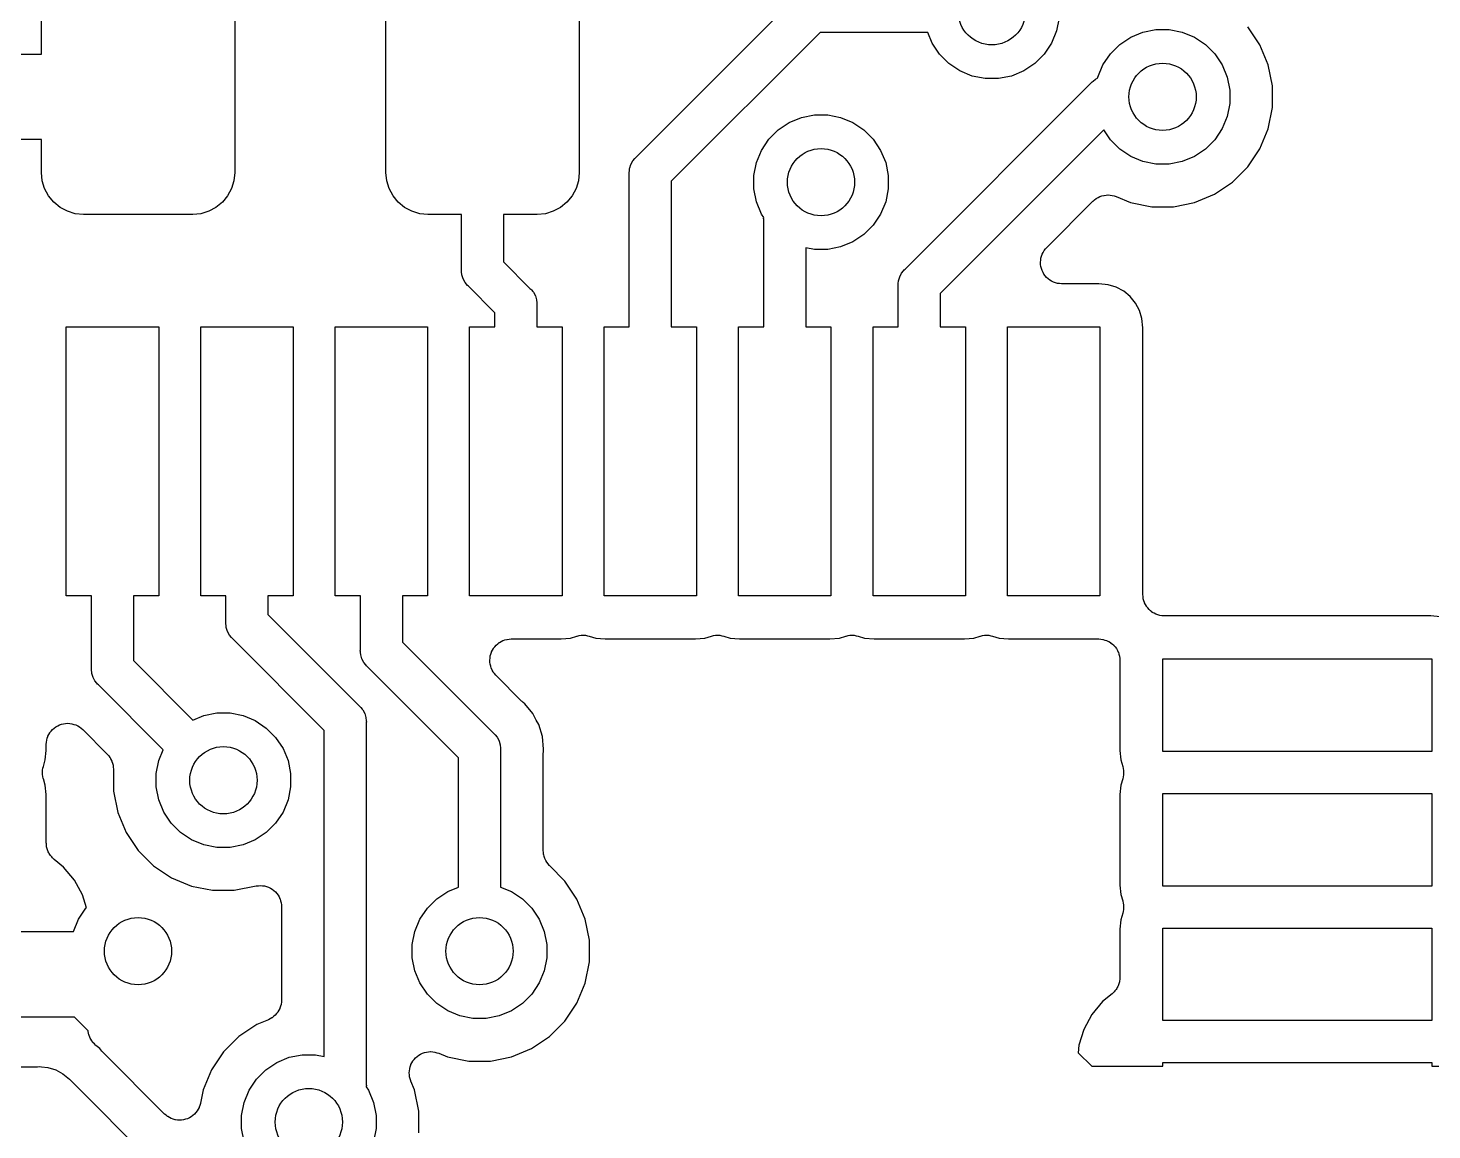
# Model space of a CAD drawing. Extents: x 5.29 to 7.07, y -4.51 to -2.72.
# Drawn here: x 5.9942 to 6.3231, y -3.3218 to -3.0639 of the extents above; entities that cross this region are included whole.
import ezdxf

# ---------------------------------------------------------------- set-up
doc = ezdxf.new("R2010")
doc.units = 0
doc.header["$MEASUREMENT"] = 0
doc.layers.add('BLACK', color=7, linetype='CONTINUOUS')

msp = doc.modelspace()

# ---------------------------------------------------------------- linework, layer by layer
at = {"layer": 'BLACK', "linetype": 'CONTINUOUS'}
for p, q in [((6.13669, -3.09411), (6.17411, -3.05669)), ((6.23575, -3.06155), (6.23514, -3.06459)), ((5.99736, -3.07), (5.99736, -3.06228)), ((6.04264, -3.06228), (6.04264, -3.09772)), ((6.07807, -3.09772), (6.07807, -3.06228)), ((6.12335, -3.06228), (6.12335, -3.09772)), ((6.17979, -3.06492), (6.14492, -3.09979)), ((6.20499, -3.06492), (6.17979, -3.06492)), ((6.20604, -3.06746), (6.20499, -3.06492)), ((6.23514, -3.06459), (6.23396, -3.06746)), ((6.25254, -3.06604), (6.25541, -3.06486)), ((6.25541, -3.06486), (6.25845, -3.06425)), ((6.25845, -3.06425), (6.26155, -3.06425)), ((6.26155, -3.06425), (6.26459, -3.06486)), ((6.26459, -3.06486), (6.26746, -3.06604)), ((6.28282, -3.0678), (6.28, -3.06359)), ((6.20777, -3.07004), (6.20604, -3.06746)), ((6.23396, -3.06746), (6.23223, -3.07004)), ((6.24777, -3.06996), (6.24996, -3.06777)), ((6.24996, -3.06777), (6.25254, -3.06604)), ((6.26746, -3.06604), (6.27004, -3.06777)), ((6.27004, -3.06777), (6.27223, -3.06996)), ((6.28476, -3.07249), (6.28282, -3.0678)), ((5.98068, -3.07), (5.99736, -3.07)), ((6.20996, -3.07223), (6.20777, -3.07004)), ((6.23223, -3.07004), (6.23004, -3.07223)), ((6.24604, -3.07254), (6.24777, -3.06996)), ((6.27223, -3.06996), (6.27396, -3.07254)), ((6.21254, -3.07396), (6.20996, -3.07223)), ((6.21541, -3.07514), (6.21254, -3.07396)), ((6.22746, -3.07396), (6.22459, -3.07514)), ((6.23004, -3.07223), (6.22746, -3.07396)), ((6.24486, -3.07541), (6.24604, -3.07254)), ((6.27396, -3.07254), (6.27514, -3.07541)), ((6.28575, -3.07746), (6.28476, -3.07249)), ((6.19968, -3.12037), (6.24336, -3.07669)), ((6.21845, -3.07575), (6.21541, -3.07514)), ((6.22155, -3.07575), (6.21845, -3.07575)), ((6.22459, -3.07514), (6.22155, -3.07575)), ((6.24336, -3.07669), (6.24351, -3.0765)), ((6.24351, -3.0765), (6.24373, -3.07632)), ((6.24373, -3.07632), (6.24426, -3.07589)), ((6.24426, -3.07589), (6.24482, -3.07559)), ((6.24482, -3.07559), (6.24486, -3.07541)), ((6.27514, -3.07541), (6.27575, -3.07845)), ((6.28575, -3.08254), (6.28575, -3.07746)), ((6.27575, -3.07845), (6.27575, -3.08155)), ((6.17541, -3.08486), (6.17845, -3.08425)), ((6.17845, -3.08425), (6.18155, -3.08425)), ((6.18155, -3.08425), (6.18459, -3.08486)), ((6.27514, -3.08459), (6.27396, -3.08746)), ((6.27575, -3.08155), (6.27514, -3.08459)), ((6.28476, -3.08751), (6.28575, -3.08254)), ((6.16777, -3.08996), (6.16996, -3.08777)), ((6.16996, -3.08777), (6.17254, -3.08604)), ((6.17254, -3.08604), (6.17541, -3.08486)), ((6.18459, -3.08486), (6.18746, -3.08604)), ((6.18746, -3.08604), (6.19004, -3.08777)), ((6.19004, -3.08777), (6.19223, -3.08996)), ((6.24623, -3.08774), (6.20791, -3.12605)), ((6.24777, -3.09004), (6.24623, -3.08774)), ((6.27396, -3.08746), (6.27223, -3.09004)), ((6.28282, -3.0922), (6.28476, -3.08751)), ((5.99736, -3.09), (5.98068, -3.09)), ((5.99736, -3.09772), (5.99736, -3.09)), ((6.16604, -3.09254), (6.16777, -3.08996)), ((6.19223, -3.08996), (6.19396, -3.09254)), ((6.24996, -3.09223), (6.24777, -3.09004)), ((6.27223, -3.09004), (6.27004, -3.09223)), ((6.13589, -3.09501), (6.13635, -3.09445)), ((6.13635, -3.09445), (6.1365, -3.09426)), ((6.13635, -3.09445), (6.13635, -3.09445)), ((6.1365, -3.09426), (6.13669, -3.09411)), ((6.16486, -3.09541), (6.16604, -3.09254)), ((6.19396, -3.09254), (6.19514, -3.09541)), ((6.25254, -3.09396), (6.24996, -3.09223)), ((6.25541, -3.09514), (6.25254, -3.09396)), ((6.26746, -3.09396), (6.26459, -3.09514)), ((6.27004, -3.09223), (6.26746, -3.09396)), ((6.28, -3.09641), (6.28282, -3.0922)), ((5.99755, -3.09964), (5.99736, -3.09772)), ((6.04264, -3.09772), (6.04245, -3.09964)), ((6.07826, -3.09964), (6.07807, -3.09772)), ((6.12335, -3.09772), (6.12316, -3.09964)), ((6.13505, -3.09776), (6.13509, -3.09735)), ((6.13508, -3.098), (6.13505, -3.09776)), ((6.13509, -3.09735), (6.13515, -3.09679)), ((6.13515, -3.09679), (6.13519, -3.09667)), ((6.13519, -3.09667), (6.13543, -3.09586)), ((6.13543, -3.09586), (6.13589, -3.09501)), ((6.16425, -3.09845), (6.16486, -3.09541)), ((6.19514, -3.09541), (6.19575, -3.09845)), ((6.25845, -3.09575), (6.25541, -3.09514)), ((6.26155, -3.09575), (6.25845, -3.09575)), ((6.26459, -3.09514), (6.26155, -3.09575)), ((6.27641, -3.1), (6.28, -3.09641)), ((5.99811, -3.10148), (5.99755, -3.09964)), ((6.04245, -3.09964), (6.04189, -3.10148)), ((6.07882, -3.10148), (6.07826, -3.09964)), ((6.12316, -3.09964), (6.1226, -3.10148)), ((6.13508, -3.13386), (6.13508, -3.098)), ((6.14492, -3.09979), (6.14492, -3.13386)), ((6.16425, -3.10155), (6.16425, -3.09845)), ((6.19575, -3.09845), (6.19575, -3.10155)), ((6.2722, -3.10282), (6.27641, -3.1)), ((5.99902, -3.10318), (5.99811, -3.10148)), ((6.00024, -3.10468), (5.99902, -3.10318)), ((6.04098, -3.10318), (6.03975, -3.10468)), ((6.04189, -3.10148), (6.04098, -3.10318)), ((6.07973, -3.10318), (6.07882, -3.10148)), ((6.08095, -3.10468), (6.07973, -3.10318)), ((6.12169, -3.10318), (6.12046, -3.10468)), ((6.1226, -3.10148), (6.12169, -3.10318)), ((6.16486, -3.10459), (6.16425, -3.10155)), ((6.19575, -3.10155), (6.19514, -3.10459)), ((6.24372, -3.1044), (6.24408, -3.1041)), ((6.24408, -3.1041), (6.24444, -3.10381)), ((6.24444, -3.10381), (6.24446, -3.1038)), ((6.24446, -3.1038), (6.24448, -3.10379)), ((6.24448, -3.10379), (6.24489, -3.10357)), ((6.24489, -3.10357), (6.2453, -3.10335)), ((6.2453, -3.10335), (6.24532, -3.10335)), ((6.24532, -3.10335), (6.24534, -3.10334)), ((6.24534, -3.10334), (6.24579, -3.10321)), ((6.24579, -3.10321), (6.24624, -3.10307)), ((6.24624, -3.10307), (6.24626, -3.10307)), ((6.24626, -3.10307), (6.24628, -3.10307)), ((6.24628, -3.10307), (6.24675, -3.10302)), ((6.24675, -3.10302), (6.24721, -3.10298)), ((6.24721, -3.10298), (6.24723, -3.10298)), ((6.24723, -3.10298), (6.24725, -3.10298)), ((6.24725, -3.10298), (6.24772, -3.10303)), ((6.24772, -3.10303), (6.24818, -3.10308)), ((6.24818, -3.10308), (6.2482, -3.10308)), ((6.2482, -3.10308), (6.24822, -3.10309)), ((6.24822, -3.10309), (6.24867, -3.10322)), ((6.24867, -3.10322), (6.24911, -3.10336)), ((6.24911, -3.10336), (6.25249, -3.10476)), ((6.26751, -3.10476), (6.2722, -3.10282)), ((6.00174, -3.1059), (6.00024, -3.10468)), ((6.00344, -3.10681), (6.00174, -3.1059)), ((6.00528, -3.10737), (6.00344, -3.10681)), ((6.0072, -3.10756), (6.00528, -3.10737)), ((6.0328, -3.10756), (6.0072, -3.10756)), ((6.03472, -3.10737), (6.0328, -3.10756)), ((6.03656, -3.10681), (6.03472, -3.10737)), ((6.03826, -3.1059), (6.03656, -3.10681)), ((6.03975, -3.10468), (6.03826, -3.1059)), ((6.08245, -3.1059), (6.08095, -3.10468)), ((6.08415, -3.10681), (6.08245, -3.1059)), ((6.08599, -3.10737), (6.08415, -3.10681)), ((6.08791, -3.10756), (6.08599, -3.10737)), ((6.09579, -3.10756), (6.08791, -3.10756)), ((6.09579, -3.12047), (6.09579, -3.10756)), ((6.1135, -3.10756), (6.10563, -3.10756)), ((6.10563, -3.10756), (6.10563, -3.11867)), ((6.11542, -3.10737), (6.1135, -3.10756)), ((6.11727, -3.10681), (6.11542, -3.10737)), ((6.11897, -3.1059), (6.11727, -3.10681)), ((6.12046, -3.10468), (6.11897, -3.1059)), ((6.16604, -3.10746), (6.16486, -3.10459)), ((6.16658, -3.10825), (6.16604, -3.10746)), ((6.19396, -3.10746), (6.19223, -3.11004)), ((6.19514, -3.10459), (6.19396, -3.10746)), ((6.23286, -3.11525), (6.24367, -3.10444)), ((6.24367, -3.10444), (6.24368, -3.10443)), ((6.24368, -3.10443), (6.24372, -3.1044)), ((6.24368, -3.10443), (6.24368, -3.10443)), ((6.24368, -3.10443), (6.24368, -3.10443)), ((6.25249, -3.10476), (6.25746, -3.10575)), ((6.25746, -3.10575), (6.26254, -3.10575)), ((6.26254, -3.10575), (6.26751, -3.10476)), ((6.16655, -3.1085), (6.16658, -3.10825)), ((6.16657, -3.10875), (6.16655, -3.1085)), ((6.16657, -3.13386), (6.16657, -3.10875)), ((6.19223, -3.11004), (6.19004, -3.11223)), ((6.18746, -3.11396), (6.18459, -3.11514)), ((6.19004, -3.11223), (6.18746, -3.11396)), ((6.17845, -3.11575), (6.17642, -3.11534)), ((6.17642, -3.11534), (6.17642, -3.13386)), ((6.18155, -3.11575), (6.17845, -3.11575)), ((6.18459, -3.11514), (6.18155, -3.11575)), ((6.2315, -3.11778), (6.23164, -3.11732)), ((6.23164, -3.11732), (6.23178, -3.11686)), ((6.23178, -3.11686), (6.23179, -3.11685)), ((6.23178, -3.11686), (6.23178, -3.11686)), ((6.23179, -3.11685), (6.23202, -3.11642)), ((6.23202, -3.11642), (6.23224, -3.116)), ((6.23224, -3.116), (6.23225, -3.116)), ((6.23225, -3.11599), (6.23256, -3.11562)), ((6.23225, -3.116), (6.23225, -3.11599)), ((6.23256, -3.11562), (6.23286, -3.11525)), ((6.09576, -3.12071), (6.09579, -3.12047)), ((6.09579, -3.12095), (6.09576, -3.12071)), ((6.10563, -3.11867), (6.11181, -3.12485)), ((6.19888, -3.12127), (6.19934, -3.12071)), ((6.19934, -3.12071), (6.1995, -3.12052)), ((6.19934, -3.12071), (6.19934, -3.12071)), ((6.1995, -3.12052), (6.19968, -3.12037)), ((6.2314, -3.11875), (6.23145, -3.11828)), ((6.2314, -3.11876), (6.2314, -3.11875)), ((6.2314, -3.11877), (6.2314, -3.11876)), ((6.23144, -3.11924), (6.2314, -3.11877)), ((6.23148, -3.11972), (6.23144, -3.11924)), ((6.23145, -3.11828), (6.23149, -3.1178)), ((6.23149, -3.11973), (6.23148, -3.11972)), ((6.23149, -3.1178), (6.2315, -3.11779)), ((6.23149, -3.11974), (6.23149, -3.11973)), ((6.23163, -3.12021), (6.23149, -3.11974)), ((6.2315, -3.11779), (6.2315, -3.11778)), ((6.23176, -3.12066), (6.23163, -3.12021)), ((6.23176, -3.12067), (6.23176, -3.12066)), ((6.23177, -3.12067), (6.23176, -3.12067)), ((6.23199, -3.1211), (6.23177, -3.12067)), ((6.09586, -3.12167), (6.09579, -3.12095)), ((6.09579, -3.12095), (6.09579, -3.12095)), ((6.09614, -3.1226), (6.09586, -3.12167)), ((6.0966, -3.12346), (6.09614, -3.1226)), ((6.09721, -3.12421), (6.0966, -3.12346)), ((6.19805, -3.12402), (6.19808, -3.12369)), ((6.19807, -3.12426), (6.19805, -3.12402)), ((6.19808, -3.12369), (6.19814, -3.12305)), ((6.19814, -3.12305), (6.1982, -3.12288)), ((6.1982, -3.12288), (6.19842, -3.12212)), ((6.19842, -3.12212), (6.19888, -3.12127)), ((6.23221, -3.12152), (6.23199, -3.1211)), ((6.23222, -3.12153), (6.23221, -3.12152)), ((6.23222, -3.12154), (6.23222, -3.12153)), ((6.23252, -3.12191), (6.23222, -3.12154)), ((6.23282, -3.12228), (6.23252, -3.12191)), ((6.23283, -3.12229), (6.23282, -3.12228)), ((6.23283, -3.1223), (6.23283, -3.12229)), ((6.2332, -3.1226), (6.23283, -3.1223)), ((6.23357, -3.12291), (6.2332, -3.1226)), ((6.23358, -3.12292), (6.23357, -3.12291)), ((6.234, -3.12315), (6.23358, -3.12292)), ((6.23358, -3.12292), (6.23358, -3.12292)), ((6.23443, -3.12338), (6.234, -3.12315)), ((6.23444, -3.12339), (6.23443, -3.12338)), ((6.23443, -3.12338), (6.23443, -3.12338)), ((6.2349, -3.12353), (6.23444, -3.12339)), ((6.23536, -3.12368), (6.2349, -3.12353)), ((6.23537, -3.12368), (6.23536, -3.12368)), ((6.23536, -3.12368), (6.23536, -3.12368)), ((6.23584, -3.12373), (6.23537, -3.12368)), ((6.23633, -3.12379), (6.23584, -3.12373)), ((6.23634, -3.12379), (6.23633, -3.12379)), ((6.2364, -3.12379), (6.23634, -3.12379)), ((6.23634, -3.12379), (6.23634, -3.12379)), ((6.23634, -3.12379), (6.23634, -3.12379)), ((6.24507, -3.12379), (6.2364, -3.12379)), ((6.24728, -3.124), (6.24507, -3.12379)), ((6.24916, -3.12457), (6.24728, -3.124)), ((6.0974, -3.12436), (6.09721, -3.12421)), ((6.10358, -3.13054), (6.0974, -3.12436)), ((6.11181, -3.12485), (6.112, -3.12501)), ((6.112, -3.12501), (6.11215, -3.12519)), ((6.11215, -3.12519), (6.11215, -3.12519)), ((6.11215, -3.12519), (6.11245, -3.12556)), ((6.11245, -3.12556), (6.11262, -3.12576)), ((6.11262, -3.12576), (6.11307, -3.12661)), ((6.11307, -3.12661), (6.11335, -3.12754)), ((6.19807, -3.13386), (6.19807, -3.12426)), ((6.20791, -3.12605), (6.20791, -3.13386)), ((6.2509, -3.1255), (6.24916, -3.12457)), ((6.25242, -3.12675), (6.2509, -3.1255)), ((6.25367, -3.12828), (6.25242, -3.12675)), ((6.10358, -3.13386), (6.10358, -3.13054)), ((6.11335, -3.12754), (6.11343, -3.12826)), ((6.11343, -3.12826), (6.11343, -3.12826)), ((6.11343, -3.12826), (6.11345, -3.1285)), ((6.11345, -3.1285), (6.11343, -3.12874)), ((6.11343, -3.12874), (6.11343, -3.13386)), ((6.2546, -3.13001), (6.25367, -3.12828)), ((6.25517, -3.1319), (6.2546, -3.13001)), ((6.00319, -3.19685), (6.00319, -3.13386)), ((6.00319, -3.13386), (6.02484, -3.13386)), ((6.02484, -3.13386), (6.02484, -3.19685)), ((6.03469, -3.19685), (6.03469, -3.13386)), ((6.03469, -3.13386), (6.05634, -3.13386)), ((6.05634, -3.13386), (6.05634, -3.19685)), ((6.06618, -3.19685), (6.06618, -3.13386)), ((6.06618, -3.13386), (6.08783, -3.13386)), ((6.08783, -3.13386), (6.08783, -3.19685)), ((6.09768, -3.19685), (6.09768, -3.13386)), ((6.09768, -3.13386), (6.10358, -3.13386)), ((6.11343, -3.13386), (6.11933, -3.13386)), ((6.11933, -3.13386), (6.11933, -3.19685)), ((6.12917, -3.19685), (6.12917, -3.13386)), ((6.12917, -3.13386), (6.13508, -3.13386)), ((6.14492, -3.13386), (6.15083, -3.13386)), ((6.15083, -3.13386), (6.15083, -3.19685)), ((6.16067, -3.19685), (6.16067, -3.13386)), ((6.16067, -3.13386), (6.16657, -3.13386)), ((6.17642, -3.13386), (6.18232, -3.13386)), ((6.18232, -3.13386), (6.18232, -3.19685)), ((6.19217, -3.19685), (6.19217, -3.13386)), ((6.19217, -3.13386), (6.19807, -3.13386)), ((6.20791, -3.13386), (6.21382, -3.13386)), ((6.21382, -3.13386), (6.21382, -3.19685)), ((6.22366, -3.19685), (6.22366, -3.13386)), ((6.22366, -3.13386), (6.24531, -3.13386)), ((6.24531, -3.13386), (6.24531, -3.19685)), ((6.25539, -3.1341), (6.25517, -3.1319)), ((6.25539, -3.19654), (6.25539, -3.1341)), ((6.00909, -3.19685), (6.00319, -3.19685)), ((6.00909, -3.21377), (6.00909, -3.19685)), ((6.02484, -3.19685), (6.01894, -3.19685)), ((6.01894, -3.19685), (6.01894, -3.21198)), ((6.04059, -3.19685), (6.03469, -3.19685)), ((6.04059, -3.20303), (6.04059, -3.19685)), ((6.05634, -3.19685), (6.05043, -3.19685)), ((6.05043, -3.19685), (6.05043, -3.20123)), ((6.07209, -3.19685), (6.06618, -3.19685)), ((6.07209, -3.20947), (6.07209, -3.19685)), ((6.08783, -3.19685), (6.08193, -3.19685)), ((6.08193, -3.19685), (6.08193, -3.20767)), ((6.11933, -3.19685), (6.09768, -3.19685)), ((6.15083, -3.19685), (6.12917, -3.19685)), ((6.18232, -3.19685), (6.16067, -3.19685)), ((6.21382, -3.19685), (6.19217, -3.19685)), ((6.24531, -3.19685), (6.22366, -3.19685)), ((6.25543, -3.19701), (6.25539, -3.19654)), ((6.25548, -3.19748), (6.25543, -3.19701)), ((6.25548, -3.1975), (6.25548, -3.19748)), ((6.25548, -3.19751), (6.25548, -3.1975)), ((6.25562, -3.19796), (6.25548, -3.19751)), ((6.25575, -3.19841), (6.25562, -3.19796)), ((6.25576, -3.19843), (6.25575, -3.19841)), ((6.25576, -3.19845), (6.25576, -3.19843)), ((6.25599, -3.19886), (6.25576, -3.19845)), ((6.2562, -3.19928), (6.25599, -3.19886)), ((6.25621, -3.19929), (6.2562, -3.19928)), ((6.25622, -3.19931), (6.25621, -3.19929)), ((6.25652, -3.19967), (6.25622, -3.19931)), ((6.25682, -3.20004), (6.25652, -3.19967)), ((6.04057, -3.20327), (6.04059, -3.20303)), ((6.05043, -3.20123), (6.07185, -3.22265)), ((6.25683, -3.20005), (6.25682, -3.20004)), ((6.25684, -3.20006), (6.25683, -3.20005)), ((6.2572, -3.20037), (6.25684, -3.20006)), ((6.25756, -3.20067), (6.2572, -3.20037)), ((6.25758, -3.20068), (6.25756, -3.20067)), ((6.25759, -3.20069), (6.25758, -3.20068)), ((6.25801, -3.20091), (6.25759, -3.20069)), ((6.25842, -3.20114), (6.25801, -3.20091)), ((6.25843, -3.20114), (6.25842, -3.20114)), ((6.25845, -3.20115), (6.25843, -3.20114)), ((6.2589, -3.20129), (6.25845, -3.20115)), ((6.25935, -3.20143), (6.2589, -3.20129)), ((6.25937, -3.20143), (6.25935, -3.20143)), ((6.25938, -3.20144), (6.25937, -3.20143)), ((6.25985, -3.20149), (6.25938, -3.20144)), ((6.26032, -3.20154), (6.25985, -3.20149)), ((6.26035, -3.20154), (6.26032, -3.20154)), ((6.26039, -3.20154), (6.26035, -3.20154)), ((6.26035, -3.20154), (6.26035, -3.20154)), ((6.26035, -3.20154), (6.26035, -3.20154)), ((6.32283, -3.20154), (6.26039, -3.20154)), ((6.32503, -3.20176), (6.32283, -3.20154)), ((6.04059, -3.20351), (6.04057, -3.20327)), ((6.04061, -3.2037), (6.04059, -3.20351)), ((6.04066, -3.20423), (6.04061, -3.2037)), ((6.04094, -3.20516), (6.04066, -3.20423)), ((6.0414, -3.20601), (6.04094, -3.20516)), ((6.04186, -3.20658), (6.0414, -3.20601)), ((6.12129, -3.20671), (6.1228, -3.20625)), ((6.1228, -3.20625), (6.12281, -3.20624)), ((6.12281, -3.20624), (6.12287, -3.20623)), ((6.12281, -3.20624), (6.12281, -3.20624)), ((6.12281, -3.20624), (6.12281, -3.20624)), ((6.12287, -3.20623), (6.12332, -3.20614)), ((6.12332, -3.20614), (6.12377, -3.20606)), ((6.12377, -3.20606), (6.1238, -3.20606)), ((6.1238, -3.20606), (6.12383, -3.20605)), ((6.12383, -3.20605), (6.12429, -3.20606)), ((6.12429, -3.20606), (6.12475, -3.20606)), ((6.12475, -3.20606), (6.12477, -3.20606)), ((6.12477, -3.20606), (6.1248, -3.20606)), ((6.1248, -3.20606), (6.12525, -3.20616)), ((6.12525, -3.20616), (6.1257, -3.20625)), ((6.1257, -3.20625), (6.12721, -3.20671)), ((6.15279, -3.20671), (6.1543, -3.20625)), ((6.1543, -3.20625), (6.15431, -3.20624)), ((6.15431, -3.20624), (6.15436, -3.20623)), ((6.15431, -3.20624), (6.15431, -3.20624)), ((6.15431, -3.20624), (6.15431, -3.20624)), ((6.15436, -3.20623), (6.15482, -3.20614)), ((6.15482, -3.20614), (6.15527, -3.20606)), ((6.15527, -3.20606), (6.15529, -3.20606)), ((6.15529, -3.20606), (6.15532, -3.20605)), ((6.15532, -3.20605), (6.15578, -3.20606)), ((6.15578, -3.20606), (6.15624, -3.20606)), ((6.15624, -3.20606), (6.15627, -3.20606)), ((6.15627, -3.20606), (6.1563, -3.20606)), ((6.1563, -3.20606), (6.15675, -3.20616)), ((6.15675, -3.20616), (6.1572, -3.20625)), ((6.1572, -3.20625), (6.15871, -3.20671)), ((6.18428, -3.20671), (6.18579, -3.20625)), ((6.18579, -3.20625), (6.1858, -3.20624)), ((6.1858, -3.20624), (6.18581, -3.20624)), ((6.18581, -3.20624), (6.18586, -3.20623)), ((6.18581, -3.20624), (6.18581, -3.20624)), ((6.18586, -3.20623), (6.18631, -3.20614)), ((6.18631, -3.20614), (6.18676, -3.20606)), ((6.18676, -3.20606), (6.18679, -3.20606)), ((6.18679, -3.20606), (6.18682, -3.20605)), ((6.18682, -3.20605), (6.18728, -3.20606)), ((6.18728, -3.20606), (6.18774, -3.20606)), ((6.18774, -3.20606), (6.18777, -3.20606)), ((6.18777, -3.20606), (6.18779, -3.20606)), ((6.18779, -3.20606), (6.18825, -3.20616)), ((6.18825, -3.20616), (6.1887, -3.20625)), ((6.1887, -3.20625), (6.19021, -3.20671)), ((6.21578, -3.20671), (6.21729, -3.20625)), ((6.21729, -3.20625), (6.2173, -3.20624)), ((6.2173, -3.20624), (6.21736, -3.20623)), ((6.2173, -3.20624), (6.2173, -3.20624)), ((6.2173, -3.20624), (6.2173, -3.20624)), ((6.21736, -3.20623), (6.21781, -3.20614)), ((6.21781, -3.20614), (6.21826, -3.20606)), ((6.21826, -3.20606), (6.21829, -3.20606)), ((6.21829, -3.20606), (6.21832, -3.20605)), ((6.21832, -3.20605), (6.21878, -3.20606)), ((6.21878, -3.20606), (6.21923, -3.20606)), ((6.21923, -3.20606), (6.21926, -3.20606)), ((6.21926, -3.20606), (6.21929, -3.20606)), ((6.21929, -3.20606), (6.21974, -3.20616)), ((6.21974, -3.20616), (6.22019, -3.20625)), ((6.22019, -3.20625), (6.2217, -3.20671)), ((6.04202, -3.20676), (6.04186, -3.20658)), ((6.0422, -3.20692), (6.04202, -3.20676)), ((6.06362, -3.22834), (6.0422, -3.20692)), ((6.07206, -3.20971), (6.07209, -3.20947)), ((6.08193, -3.20767), (6.10331, -3.22905)), ((6.10279, -3.20997), (6.10302, -3.20955)), ((6.10302, -3.20955), (6.10325, -3.20913)), ((6.10325, -3.20913), (6.10326, -3.20912)), ((6.10326, -3.20911), (6.10357, -3.20874)), ((6.10326, -3.20912), (6.10326, -3.20911)), ((6.10357, -3.20874), (6.10387, -3.20838)), ((6.10387, -3.20838), (6.10388, -3.20837)), ((6.10388, -3.20836), (6.10426, -3.20806)), ((6.10388, -3.20837), (6.10388, -3.20836)), ((6.10426, -3.20806), (6.10463, -3.20776)), ((6.10463, -3.20776), (6.10464, -3.20775)), ((6.10464, -3.20775), (6.10507, -3.20753)), ((6.10464, -3.20775), (6.10464, -3.20775)), ((6.10507, -3.20753), (6.10549, -3.2073)), ((6.10549, -3.2073), (6.1055, -3.2073)), ((6.1055, -3.2073), (6.10551, -3.20729)), ((6.10551, -3.20729), (6.10596, -3.20716)), ((6.10596, -3.20716), (6.10642, -3.20702)), ((6.10642, -3.20702), (6.10643, -3.20702)), ((6.10643, -3.20702), (6.10644, -3.20701)), ((6.10644, -3.20701), (6.10692, -3.20697)), ((6.10692, -3.20697), (6.1074, -3.20692)), ((6.1074, -3.20692), (6.11909, -3.20692)), ((6.11909, -3.20692), (6.12129, -3.20671)), ((6.12721, -3.20671), (6.12942, -3.20692)), ((6.12942, -3.20692), (6.15058, -3.20692)), ((6.15058, -3.20692), (6.15279, -3.20671)), ((6.15871, -3.20671), (6.16092, -3.20692)), ((6.16092, -3.20692), (6.18208, -3.20692)), ((6.18208, -3.20692), (6.18428, -3.20671)), ((6.19021, -3.20671), (6.19241, -3.20692)), ((6.19241, -3.20692), (6.21357, -3.20692)), ((6.21357, -3.20692), (6.21578, -3.20671)), ((6.2217, -3.20671), (6.22391, -3.20692)), ((6.22391, -3.20692), (6.24501, -3.20692)), ((6.24501, -3.20692), (6.24504, -3.20692)), ((6.24504, -3.20692), (6.24504, -3.20692)), ((6.24504, -3.20692), (6.24504, -3.20692)), ((6.24504, -3.20692), (6.24508, -3.20692)), ((6.24508, -3.20692), (6.24555, -3.20698)), ((6.24555, -3.20698), (6.24601, -3.20703)), ((6.24601, -3.20703), (6.24603, -3.20703)), ((6.24603, -3.20703), (6.24605, -3.20703)), ((6.24605, -3.20703), (6.24649, -3.20717)), ((6.24649, -3.20717), (6.24694, -3.20731)), ((6.24694, -3.20731), (6.24696, -3.20732)), ((6.24696, -3.20732), (6.24698, -3.20733)), ((6.24698, -3.20733), (6.24739, -3.20755)), ((6.24739, -3.20755), (6.2478, -3.20778)), ((6.2478, -3.20778), (6.24782, -3.20779)), ((6.24782, -3.20779), (6.24783, -3.2078)), ((6.24783, -3.2078), (6.24819, -3.2081)), ((6.24819, -3.2081), (6.24855, -3.2084)), ((6.24855, -3.2084), (6.24857, -3.20841)), ((6.24857, -3.20841), (6.24858, -3.20842)), ((6.24858, -3.20842), (6.24887, -3.20879)), ((6.24887, -3.20879), (6.24917, -3.20916)), ((6.24917, -3.20916), (6.24918, -3.20917)), ((6.24918, -3.20917), (6.24919, -3.20919)), ((6.24919, -3.20919), (6.24941, -3.2096)), ((6.24941, -3.2096), (6.24963, -3.21002)), ((6.01894, -3.21198), (6.03287, -3.22591)), ((6.07209, -3.20995), (6.07206, -3.20971)), ((6.0721, -3.21011), (6.07209, -3.20995)), ((6.07216, -3.21067), (6.0721, -3.21011)), ((6.07244, -3.2116), (6.07216, -3.21067)), ((6.0729, -3.21246), (6.07244, -3.2116)), ((6.07335, -3.21301), (6.0729, -3.21246)), ((6.1024, -3.21187), (6.10245, -3.2114)), ((6.1024, -3.21188), (6.1024, -3.21187)), ((6.1024, -3.21189), (6.1024, -3.21188)), ((6.10244, -3.21236), (6.1024, -3.21189)), ((6.10248, -3.21284), (6.10244, -3.21236)), ((6.10245, -3.2114), (6.1025, -3.21092)), ((6.10248, -3.21285), (6.10248, -3.21284)), ((6.10248, -3.21286), (6.10248, -3.21285)), ((6.10262, -3.21331), (6.10248, -3.21286)), ((6.1025, -3.2109), (6.10264, -3.21045)), ((6.1025, -3.21091), (6.1025, -3.2109)), ((6.1025, -3.21092), (6.1025, -3.21091)), ((6.10264, -3.21045), (6.10279, -3.20999)), ((6.10279, -3.20998), (6.10279, -3.20997)), ((6.10279, -3.20999), (6.10279, -3.20998)), ((6.24963, -3.21002), (6.24963, -3.21003)), ((6.24963, -3.21003), (6.24964, -3.21005)), ((6.24964, -3.21005), (6.24977, -3.2105)), ((6.24977, -3.2105), (6.24991, -3.21095)), ((6.24991, -3.21095), (6.24991, -3.21097)), ((6.24991, -3.21097), (6.24992, -3.21099)), ((6.24992, -3.21099), (6.24996, -3.21145)), ((6.24996, -3.21145), (6.25001, -3.21192)), ((6.25001, -3.21192), (6.25001, -3.23302)), ((6.26008, -3.23327), (6.26008, -3.21161)), ((6.26008, -3.21161), (6.32307, -3.21161)), ((6.32307, -3.21161), (6.32307, -3.23327)), ((6.00907, -3.21402), (6.00909, -3.21377)), ((6.00917, -3.21498), (6.00907, -3.21402)), ((6.00945, -3.21591), (6.00917, -3.21498)), ((6.0099, -3.21676), (6.00945, -3.21591)), ((6.07351, -3.2132), (6.07335, -3.21301)), ((6.0737, -3.21336), (6.07351, -3.2132)), ((6.09508, -3.23474), (6.0737, -3.21336)), ((6.10275, -3.21378), (6.10262, -3.21331)), ((6.10276, -3.21379), (6.10275, -3.21378)), ((6.10276, -3.2138), (6.10276, -3.21379)), ((6.10298, -3.21422), (6.10276, -3.2138)), ((6.1032, -3.21465), (6.10298, -3.21422)), ((6.10321, -3.21465), (6.1032, -3.21465)), ((6.10321, -3.21466), (6.10321, -3.21465)), ((6.10351, -3.21503), (6.10321, -3.21466)), ((6.10381, -3.21541), (6.10351, -3.21503)), ((6.10382, -3.21542), (6.10381, -3.21541)), ((6.10386, -3.21546), (6.10382, -3.21542)), ((6.10382, -3.21542), (6.10382, -3.21542)), ((6.10382, -3.21542), (6.10382, -3.21542)), ((6.10986, -3.22146), (6.10386, -3.21546)), ((6.01031, -3.21726), (6.0099, -3.21676)), ((6.01052, -3.21751), (6.01031, -3.21726)), ((6.01071, -3.21767), (6.01052, -3.21751)), ((6.02591, -3.23287), (6.01071, -3.21767)), ((6.07185, -3.22265), (6.07204, -3.2228)), ((6.11002, -3.22159), (6.10986, -3.22146)), ((6.11017, -3.22174), (6.11002, -3.22159)), ((6.11022, -3.22179), (6.11017, -3.22174)), ((6.1106, -3.2221), (6.11022, -3.22179)), ((6.11247, -3.22437), (6.1106, -3.2221)), ((6.03287, -3.22591), (6.03541, -3.22486)), ((6.03541, -3.22486), (6.03845, -3.22425)), ((6.03845, -3.22425), (6.04155, -3.22425)), ((6.04155, -3.22425), (6.04459, -3.22486)), ((6.04459, -3.22486), (6.04746, -3.22604)), ((6.04746, -3.22604), (6.05004, -3.22777)), ((6.07204, -3.2228), (6.07219, -3.22299)), ((6.07219, -3.22299), (6.07219, -3.22299)), ((6.07219, -3.22299), (6.07252, -3.22338)), ((6.07252, -3.22338), (6.07266, -3.22355)), ((6.07266, -3.22355), (6.07311, -3.22441)), ((6.07311, -3.22441), (6.07339, -3.22533)), ((6.07339, -3.22533), (6.07346, -3.22606)), ((6.07346, -3.22606), (6.07346, -3.22606)), ((6.07346, -3.22606), (6.07349, -3.2263)), ((6.11329, -3.22591), (6.11247, -3.22437)), ((6.11385, -3.22696), (6.11329, -3.22591)), ((5.9989, -3.2297), (5.99913, -3.22928)), ((5.99913, -3.22928), (5.99936, -3.22886)), ((5.99936, -3.22886), (5.99937, -3.22885)), ((5.99937, -3.22885), (5.99968, -3.22848)), ((5.99937, -3.22885), (5.99937, -3.22885)), ((5.99968, -3.22848), (5.99999, -3.22811)), ((5.99999, -3.22811), (5.99999, -3.2281)), ((5.99999, -3.2281), (6, -3.2281)), ((6, -3.2281), (6.00037, -3.2278)), ((6.00037, -3.2278), (6.00075, -3.2275)), ((6.00075, -3.2275), (6.00075, -3.22749)), ((6.00075, -3.22749), (6.00076, -3.22749)), ((6.00076, -3.22749), (6.00118, -3.22726)), ((6.00118, -3.22726), (6.00161, -3.22704)), ((6.00161, -3.22704), (6.00162, -3.22704)), ((6.00162, -3.22703), (6.00209, -3.2269)), ((6.00162, -3.22704), (6.00162, -3.22703)), ((6.00209, -3.2269), (6.00254, -3.22676)), ((6.00254, -3.22676), (6.00255, -3.22676)), ((6.00255, -3.22676), (6.00256, -3.22676)), ((6.00256, -3.22676), (6.00304, -3.22672)), ((6.00304, -3.22672), (6.00352, -3.22667)), ((6.00352, -3.22667), (6.00353, -3.22667)), ((6.00352, -3.22667), (6.00352, -3.22667)), ((6.00353, -3.22667), (6.00401, -3.22672)), ((6.00401, -3.22672), (6.00449, -3.22677)), ((6.00449, -3.22677), (6.00449, -3.22677)), ((6.00449, -3.22677), (6.0045, -3.22677)), ((6.0045, -3.22677), (6.00496, -3.22692)), ((6.00496, -3.22692), (6.00542, -3.22705)), ((6.00542, -3.22705), (6.00543, -3.22706)), ((6.00543, -3.22706), (6.00544, -3.22706)), ((6.00544, -3.22706), (6.00586, -3.22729)), ((6.00586, -3.22729), (6.00628, -3.22752)), ((6.00628, -3.22752), (6.00629, -3.22752)), ((6.00629, -3.22752), (6.00629, -3.22753)), ((6.00629, -3.22753), (6.00666, -3.22783)), ((6.00666, -3.22783), (6.00703, -3.22814)), ((6.00703, -3.22814), (6.01279, -3.23389)), ((6.05004, -3.22777), (6.05223, -3.22996)), ((6.06362, -3.30466), (6.06362, -3.22834)), ((6.07349, -3.2263), (6.07346, -3.22654)), ((6.07346, -3.22654), (6.07346, -3.31122)), ((6.10331, -3.22905), (6.1035, -3.2292)), ((6.1035, -3.2292), (6.10365, -3.22939)), ((6.11471, -3.22978), (6.11385, -3.22696)), ((5.9985, -3.2316), (5.99855, -3.23112)), ((5.9985, -3.23162), (5.9985, -3.2316)), ((5.9985, -3.23167), (5.9985, -3.23162)), ((5.9985, -3.23162), (5.9985, -3.23162)), ((5.9985, -3.23162), (5.9985, -3.23162)), ((5.9985, -3.23302), (5.9985, -3.23167)), ((5.99855, -3.23112), (5.9986, -3.23065)), ((5.9986, -3.23065), (5.99861, -3.23064)), ((5.99861, -3.23063), (5.99875, -3.23017)), ((5.99861, -3.23064), (5.99861, -3.23063)), ((5.99875, -3.23017), (5.9989, -3.22972)), ((5.9989, -3.22971), (5.9989, -3.2297)), ((5.9989, -3.22972), (5.9989, -3.22971)), ((6.05223, -3.22996), (6.05396, -3.23254)), ((6.05396, -3.23254), (6.05514, -3.23541)), ((6.10365, -3.22939), (6.10411, -3.22995)), ((6.10411, -3.22995), (6.1044, -3.23049)), ((6.1044, -3.23049), (6.10457, -3.23081)), ((6.10457, -3.23081), (6.10485, -3.23174)), ((6.10485, -3.23174), (6.10492, -3.23246)), ((6.10492, -3.23246), (6.10492, -3.23246)), ((6.10492, -3.23246), (6.10494, -3.2327)), ((6.11499, -3.2327), (6.11471, -3.22978)), ((5.99782, -3.23674), (5.99828, -3.23523)), ((5.99828, -3.23523), (5.9985, -3.23302)), ((6.01279, -3.23389), (6.0128, -3.2339)), ((6.0128, -3.2339), (6.0128, -3.2339)), ((6.0128, -3.2339), (6.0128, -3.2339)), ((6.0128, -3.2339), (6.01284, -3.23394)), ((6.01284, -3.23394), (6.01313, -3.2343)), ((6.01313, -3.2343), (6.01342, -3.23466)), ((6.01342, -3.23466), (6.01343, -3.23468)), ((6.01343, -3.23468), (6.01345, -3.2347)), ((6.01345, -3.2347), (6.01366, -3.23511)), ((6.01366, -3.23511), (6.01387, -3.23552)), ((6.01387, -3.23552), (6.01388, -3.23554)), ((6.01388, -3.23554), (6.01389, -3.23557)), ((6.01389, -3.23557), (6.01402, -3.23601)), ((6.02425, -3.23845), (6.02486, -3.23541)), ((6.02486, -3.23541), (6.02591, -3.23287)), ((6.05514, -3.23541), (6.05575, -3.23845)), ((6.09508, -3.26499), (6.09508, -3.23474)), ((6.10494, -3.2327), (6.10492, -3.23294)), ((6.10492, -3.23294), (6.10492, -3.26499)), ((6.11492, -3.23361), (6.11495, -3.2334)), ((6.11492, -3.23368), (6.11492, -3.23361)), ((6.11492, -3.25644), (6.11492, -3.23368)), ((6.11495, -3.23319), (6.11499, -3.2327)), ((6.11495, -3.2334), (6.11495, -3.23319)), ((6.25001, -3.23302), (6.25022, -3.23523)), ((6.25022, -3.23523), (6.25068, -3.23674)), ((6.32307, -3.23327), (6.26008, -3.23327)), ((5.99763, -3.23769), (5.99764, -3.23767)), ((5.99763, -3.23815), (5.99763, -3.23769)), ((5.99763, -3.23861), (5.99763, -3.23815)), ((5.99763, -3.23864), (5.99763, -3.23861)), ((5.99763, -3.23867), (5.99763, -3.23864)), ((5.99772, -3.23912), (5.99763, -3.23867)), ((5.99764, -3.23764), (5.99773, -3.23719)), ((5.99764, -3.23767), (5.99764, -3.23764)), ((5.9978, -3.23957), (5.99772, -3.23912)), ((5.99773, -3.23719), (5.99782, -3.23674)), ((6.01402, -3.23601), (6.01416, -3.23645)), ((6.01416, -3.23645), (6.01416, -3.23648)), ((6.01416, -3.23648), (6.01417, -3.23651)), ((6.01417, -3.23651), (6.01421, -3.23696)), ((6.01421, -3.23696), (6.01425, -3.23742)), ((6.01425, -3.23742), (6.01425, -3.24254)), ((6.02425, -3.24155), (6.02425, -3.23845)), ((6.05575, -3.23845), (6.05575, -3.24155)), ((6.25068, -3.23674), (6.25068, -3.23675)), ((6.25068, -3.23675), (6.25069, -3.23675)), ((6.25077, -3.23919), (6.25068, -3.23964)), ((6.25069, -3.23675), (6.25069, -3.23675)), ((6.25069, -3.23675), (6.2507, -3.2368)), ((6.2507, -3.2368), (6.25078, -3.23726)), ((6.25087, -3.23874), (6.25077, -3.23919)), ((6.25078, -3.23726), (6.25087, -3.23771)), ((6.25087, -3.23771), (6.25087, -3.23774)), ((6.25087, -3.23774), (6.25088, -3.23776)), ((6.25088, -3.23776), (6.25087, -3.23823)), ((6.25087, -3.23823), (6.25087, -3.23868)), ((6.25087, -3.23868), (6.25087, -3.23871)), ((6.25087, -3.23871), (6.25087, -3.23874)), ((5.99782, -3.23963), (5.9978, -3.23957)), ((5.99782, -3.23964), (5.99782, -3.23963)), ((5.99782, -3.23963), (5.99782, -3.23963)), ((5.99782, -3.23963), (5.99782, -3.23963)), ((5.99828, -3.24115), (5.99782, -3.23964)), ((5.9985, -3.24336), (5.99828, -3.24115)), ((6.02486, -3.24459), (6.02425, -3.24155)), ((6.05575, -3.24155), (6.05514, -3.24459)), ((6.25022, -3.24115), (6.25001, -3.24336)), ((6.25068, -3.23964), (6.25022, -3.24115)), ((5.9985, -3.25464), (5.9985, -3.24336)), ((6.01425, -3.24254), (6.01524, -3.24751)), ((6.02604, -3.24746), (6.02486, -3.24459)), ((6.05514, -3.24459), (6.05396, -3.24746)), ((6.25001, -3.24336), (6.25001, -3.26452)), ((6.26008, -3.26476), (6.26008, -3.24311)), ((6.26008, -3.24311), (6.32307, -3.24311)), ((6.32307, -3.24311), (6.32307, -3.26476)), ((6.01524, -3.24751), (6.01718, -3.2522)), ((6.02777, -3.25004), (6.02604, -3.24746)), ((6.05396, -3.24746), (6.05223, -3.25004)), ((6.01718, -3.2522), (6.02, -3.25641)), ((6.02996, -3.25223), (6.02777, -3.25004)), ((6.03254, -3.25396), (6.02996, -3.25223)), ((6.05004, -3.25223), (6.04746, -3.25396)), ((6.05223, -3.25004), (6.05004, -3.25223)), ((5.99852, -3.25487), (5.9985, -3.25464)), ((5.99852, -3.2551), (5.99852, -3.25487)), ((5.99857, -3.25536), (5.99852, -3.2551)), ((5.99859, -3.25561), (5.99857, -3.25536)), ((5.99866, -3.25583), (5.99859, -3.25561)), ((6.03541, -3.25514), (6.03254, -3.25396)), ((6.03845, -3.25575), (6.03541, -3.25514)), ((6.04459, -3.25514), (6.04155, -3.25575)), ((6.04746, -3.25396), (6.04459, -3.25514)), ((5.9987, -3.25606), (5.99866, -3.25583)), ((5.9988, -3.2563), (5.9987, -3.25606)), ((5.99888, -3.25655), (5.9988, -3.2563)), ((5.99898, -3.25675), (5.99888, -3.25655)), ((5.99907, -3.25697), (5.99898, -3.25675)), ((5.99921, -3.25718), (5.99907, -3.25697)), ((5.99933, -3.25741), (5.99921, -3.25718)), ((5.99948, -3.25759), (5.99933, -3.25741)), ((5.99961, -3.25778), (5.99948, -3.25759)), ((5.99979, -3.25796), (5.99961, -3.25778)), ((5.99995, -3.25816), (5.99979, -3.25796)), ((6.00013, -3.25831), (5.99995, -3.25816)), ((6.00029, -3.25848), (6.00013, -3.25831)), ((6.00034, -3.25852), (6.00029, -3.25848)), ((6.00257, -3.26033), (6.00034, -3.25852)), ((6.02, -3.25641), (6.02359, -3.26)), ((6.04155, -3.25575), (6.03845, -3.25575)), ((6.11497, -3.2569), (6.11492, -3.25644)), ((6.11501, -3.25736), (6.11497, -3.2569)), ((6.11501, -3.25738), (6.11501, -3.25736)), ((6.11502, -3.25741), (6.11501, -3.25738)), ((6.11515, -3.25785), (6.11502, -3.25741)), ((6.11528, -3.25829), (6.11515, -3.25785)), ((6.11529, -3.25832), (6.11528, -3.25829)), ((6.1153, -3.25834), (6.11529, -3.25832)), ((6.11552, -3.25875), (6.1153, -3.25834)), ((6.11573, -3.25916), (6.11552, -3.25875)), ((6.00508, -3.26336), (6.00257, -3.26033)), ((6.02359, -3.26), (6.0278, -3.26282)), ((6.11574, -3.25918), (6.11573, -3.25916)), ((6.11576, -3.2592), (6.11574, -3.25918)), ((6.11605, -3.25956), (6.11576, -3.2592)), ((6.11634, -3.25992), (6.11605, -3.25956)), ((6.11637, -3.25996), (6.11634, -3.25992)), ((6.11639, -3.25997), (6.11637, -3.25996)), ((6.11637, -3.25996), (6.11637, -3.25996)), ((6.11637, -3.25996), (6.11637, -3.25996)), ((6.12, -3.26359), (6.11639, -3.25997)), ((6.00696, -3.26683), (6.00508, -3.26336)), ((6.0278, -3.26282), (6.03249, -3.26476)), ((6.03249, -3.26476), (6.03746, -3.26575)), ((6.04254, -3.26575), (6.04765, -3.26473)), ((6.04765, -3.26473), (6.04768, -3.26472)), ((6.04768, -3.26472), (6.04769, -3.26472)), ((6.04769, -3.26472), (6.04769, -3.26472)), ((6.04769, -3.26472), (6.04772, -3.26472)), ((6.04772, -3.26472), (6.04819, -3.26468)), ((6.04819, -3.26468), (6.04866, -3.26464)), ((6.04866, -3.26464), (6.04867, -3.26464)), ((6.04867, -3.26464), (6.04869, -3.26464)), ((6.04869, -3.26464), (6.04915, -3.26469)), ((6.04915, -3.26469), (6.04963, -3.26474)), ((6.04963, -3.26474), (6.04964, -3.26474)), ((6.04964, -3.26474), (6.04966, -3.26474)), ((6.04966, -3.26474), (6.0501, -3.26488)), ((6.0501, -3.26488), (6.05056, -3.26503)), ((6.05056, -3.26503), (6.05057, -3.26503)), ((6.05057, -3.26503), (6.05059, -3.26504)), ((6.05059, -3.26504), (6.051, -3.26526)), ((6.051, -3.26526), (6.05142, -3.26549)), ((6.05142, -3.26549), (6.05143, -3.2655)), ((6.05143, -3.2655), (6.05144, -3.26551)), ((6.05144, -3.26551), (6.0518, -3.26581)), ((6.09254, -3.26604), (6.09508, -3.26499)), ((6.10492, -3.26499), (6.10746, -3.26604)), ((6.12282, -3.2678), (6.12, -3.26359)), ((6.25001, -3.26452), (6.25022, -3.26672)), ((6.32307, -3.26476), (6.26008, -3.26476)), ((6.00789, -3.26984), (6.00696, -3.26683)), ((6.03746, -3.26575), (6.04254, -3.26575)), ((6.0518, -3.26581), (6.05217, -3.26611)), ((6.05217, -3.26611), (6.05218, -3.26612)), ((6.05218, -3.26612), (6.05219, -3.26613)), ((6.05219, -3.26613), (6.05249, -3.2665)), ((6.05249, -3.2665), (6.05279, -3.26687)), ((6.05279, -3.26687), (6.05279, -3.26688)), ((6.05279, -3.26688), (6.0528, -3.26689)), ((6.0528, -3.26689), (6.05302, -3.26731)), ((6.05302, -3.26731), (6.05324, -3.26773)), ((6.05324, -3.26773), (6.05325, -3.26774)), ((6.05325, -3.26774), (6.05326, -3.26776)), ((6.05326, -3.26776), (6.05339, -3.26821)), ((6.05339, -3.26821), (6.05353, -3.26866)), ((6.05353, -3.26866), (6.05353, -3.26868)), ((6.05353, -3.26868), (6.05353, -3.26869)), ((6.05353, -3.26869), (6.05358, -3.26916)), ((6.08777, -3.26996), (6.08996, -3.26777)), ((6.08996, -3.26777), (6.09254, -3.26604)), ((6.10746, -3.26604), (6.11004, -3.26777)), ((6.11004, -3.26777), (6.11223, -3.26996)), ((6.12476, -3.27249), (6.12282, -3.2678)), ((6.25022, -3.26672), (6.25068, -3.26823)), ((6.25068, -3.26823), (6.25068, -3.26825)), ((6.25068, -3.26825), (6.25069, -3.26825)), ((6.25069, -3.26825), (6.25069, -3.26825)), ((6.25069, -3.26825), (6.2507, -3.2683)), ((6.2507, -3.2683), (6.25078, -3.26875)), ((6.25078, -3.26875), (6.25087, -3.2692)), ((6.00604, -3.27254), (6.00777, -3.26996)), ((6.00777, -3.26996), (6.00789, -3.26984)), ((6.05358, -3.26916), (6.05362, -3.26964)), ((6.05362, -3.26964), (6.05362, -3.29143)), ((6.08604, -3.27254), (6.08777, -3.26996)), ((6.11223, -3.26996), (6.11396, -3.27254)), ((6.25068, -3.27114), (6.25022, -3.27265)), ((6.25077, -3.27069), (6.25068, -3.27114)), ((6.25087, -3.27024), (6.25077, -3.27069)), ((6.25087, -3.2692), (6.25087, -3.26923)), ((6.25087, -3.26923), (6.25088, -3.26926)), ((6.25088, -3.26926), (6.25087, -3.26972)), ((6.25087, -3.26972), (6.25087, -3.27018)), ((6.25087, -3.27018), (6.25087, -3.27021)), ((6.25087, -3.27021), (6.25087, -3.27024)), ((6.00486, -3.27541), (6.00604, -3.27254)), ((6.08486, -3.27541), (6.08604, -3.27254)), ((6.11396, -3.27254), (6.11514, -3.27541)), ((6.12575, -3.27746), (6.12476, -3.27249)), ((6.25022, -3.27265), (6.25001, -3.27485)), ((6.25001, -3.27485), (6.25001, -3.28614)), ((6.26008, -3.29626), (6.26008, -3.27461)), ((6.26008, -3.27461), (6.32307, -3.27461)), ((6.32307, -3.27461), (6.32307, -3.29626)), ((5.98843, -3.27543), (6.00485, -3.27543)), ((6.00485, -3.27543), (6.00486, -3.27541)), ((6.08425, -3.27845), (6.08486, -3.27541)), ((6.08425, -3.28155), (6.08425, -3.27845)), ((6.11514, -3.27541), (6.11575, -3.27845)), ((6.11575, -3.27845), (6.11575, -3.28155)), ((6.12575, -3.28254), (6.12575, -3.27746)), ((6.08486, -3.28459), (6.08425, -3.28155)), ((6.11575, -3.28155), (6.11514, -3.28459)), ((6.08604, -3.28746), (6.08486, -3.28459)), ((6.11514, -3.28459), (6.11396, -3.28746)), ((6.12476, -3.28751), (6.12575, -3.28254)), ((6.08777, -3.29004), (6.08604, -3.28746)), ((6.11396, -3.28746), (6.11223, -3.29004)), ((6.12282, -3.2922), (6.12476, -3.28751)), ((6.2494, -3.28852), (6.24926, -3.28874)), ((6.24949, -3.28831), (6.2494, -3.28852)), ((6.2496, -3.28811), (6.24949, -3.28831)), ((6.24968, -3.28786), (6.2496, -3.28811)), ((6.24978, -3.28762), (6.24968, -3.28786)), ((6.24983, -3.2874), (6.24978, -3.28762)), ((6.2499, -3.28718), (6.24983, -3.2874)), ((6.24993, -3.28692), (6.2499, -3.28718)), ((6.24998, -3.28667), (6.24993, -3.28692)), ((6.25001, -3.28621), (6.24998, -3.28644)), ((6.24998, -3.28644), (6.24998, -3.28667)), ((6.25001, -3.28614), (6.25001, -3.28621)), ((6.05362, -3.2915), (6.05357, -3.29196)), ((6.05362, -3.29143), (6.05362, -3.29146)), ((6.05362, -3.29146), (6.05362, -3.29146)), ((6.05362, -3.29146), (6.05362, -3.29146)), ((6.05362, -3.29146), (6.05362, -3.2915)), ((6.08996, -3.29223), (6.08777, -3.29004)), ((6.11223, -3.29004), (6.11004, -3.29223)), ((6.24594, -3.29182), (6.24342, -3.29486)), ((6.24816, -3.29002), (6.24594, -3.29182)), ((6.24832, -3.28985), (6.24816, -3.29002)), ((6.2485, -3.28971), (6.24832, -3.28985)), ((6.24867, -3.28951), (6.2485, -3.28971)), ((6.24885, -3.28933), (6.24867, -3.28951)), ((6.24898, -3.28914), (6.24885, -3.28933)), ((6.24913, -3.28896), (6.24898, -3.28914)), ((6.24926, -3.28874), (6.24913, -3.28896)), ((6.05212, -3.295), (6.05176, -3.2953)), ((6.05213, -3.29499), (6.05212, -3.295)), ((6.05215, -3.29497), (6.05213, -3.29499)), ((6.05245, -3.29461), (6.05215, -3.29497)), ((6.05275, -3.29426), (6.05245, -3.29461)), ((6.05276, -3.29424), (6.05275, -3.29426)), ((6.05277, -3.29422), (6.05276, -3.29424)), ((6.05299, -3.29381), (6.05277, -3.29422)), ((6.05322, -3.2934), (6.05299, -3.29381)), ((6.05323, -3.29336), (6.05322, -3.29338)), ((6.05322, -3.29338), (6.05322, -3.2934)), ((6.05337, -3.29292), (6.05323, -3.29336)), ((6.05351, -3.29247), (6.05337, -3.29292)), ((6.05352, -3.29245), (6.05351, -3.29247)), ((6.05357, -3.29196), (6.05352, -3.29243)), ((6.05352, -3.29243), (6.05352, -3.29245)), ((6.09254, -3.29396), (6.08996, -3.29223)), ((6.09541, -3.29514), (6.09254, -3.29396)), ((6.10746, -3.29396), (6.10459, -3.29514)), ((6.11004, -3.29223), (6.10746, -3.29396)), ((6.12, -3.29641), (6.12282, -3.2922)), ((6.24342, -3.29486), (6.24155, -3.29832)), ((6.0051, -3.29543), (5.98843, -3.29543)), ((6.00832, -3.29864), (6.0051, -3.29543)), ((6.0478, -3.29718), (6.04359, -3.3)), ((6.05054, -3.29605), (6.0478, -3.29718)), ((6.05095, -3.29583), (6.05054, -3.29605)), ((6.05136, -3.29562), (6.05095, -3.29583)), ((6.05138, -3.2956), (6.05136, -3.29562)), ((6.0514, -3.29559), (6.05138, -3.2956)), ((6.05176, -3.2953), (6.0514, -3.29559)), ((6.09845, -3.29575), (6.09541, -3.29514)), ((6.10155, -3.29575), (6.09845, -3.29575)), ((6.10459, -3.29514), (6.10155, -3.29575)), ((6.11641, -3.3), (6.12, -3.29641)), ((6.24155, -3.29832), (6.2404, -3.30204)), ((6.32307, -3.29626), (6.26008, -3.29626)), ((6.00832, -3.29866), (6.00832, -3.29864)), ((6.00833, -3.29872), (6.00832, -3.29866)), ((6.00833, -3.29878), (6.00833, -3.29872)), ((6.00842, -3.2992), (6.00833, -3.29878)), ((6.0085, -3.29962), (6.00842, -3.2992)), ((6.00852, -3.29968), (6.0085, -3.29962)), ((6.00853, -3.29974), (6.00852, -3.29968)), ((6.0087, -3.30013), (6.00853, -3.29974)), ((6.00886, -3.30053), (6.0087, -3.30013)), ((6.00889, -3.30058), (6.00886, -3.30053)), ((6.00891, -3.30063), (6.00889, -3.30058)), ((6.00916, -3.30099), (6.00891, -3.30063)), ((6.00939, -3.30134), (6.00916, -3.30099)), ((6.00943, -3.30139), (6.00939, -3.30134)), ((6.00947, -3.30144), (6.00943, -3.30139)), ((6.00977, -3.30174), (6.00947, -3.30144)), ((6.04359, -3.3), (6.04, -3.30359)), ((6.1122, -3.30282), (6.11641, -3.3)), ((6.01007, -3.30204), (6.00977, -3.30174)), ((6.01012, -3.30209), (6.01007, -3.30204)), ((6.01103, -3.30283), (6.01012, -3.30209)), ((6.01149, -3.3034), (6.01103, -3.30283)), ((6.01164, -3.30355), (6.01149, -3.3034)), ((6.01177, -3.30371), (6.01164, -3.30355)), ((6.01182, -3.30376), (6.01177, -3.30371)), ((6.02619, -3.31813), (6.01182, -3.30376)), ((6.04, -3.30359), (6.03718, -3.3078)), ((6.05254, -3.30604), (6.05541, -3.30486)), ((6.05541, -3.30486), (6.05845, -3.30425)), ((6.05845, -3.30425), (6.06155, -3.30425)), ((6.06155, -3.30425), (6.06362, -3.30466)), ((6.08471, -3.30535), (6.08501, -3.30498)), ((6.08501, -3.30498), (6.08502, -3.30497)), ((6.08502, -3.30497), (6.08503, -3.30496)), ((6.08503, -3.30496), (6.08539, -3.30467)), ((6.08539, -3.30467), (6.08577, -3.30436)), ((6.08577, -3.30436), (6.08578, -3.30436)), ((6.08578, -3.30436), (6.08579, -3.30435)), ((6.08579, -3.30435), (6.0862, -3.30413)), ((6.0862, -3.30413), (6.08663, -3.3039)), ((6.08663, -3.3039), (6.08664, -3.3039)), ((6.08664, -3.3039), (6.08665, -3.3039)), ((6.08665, -3.3039), (6.08711, -3.30376)), ((6.08711, -3.30376), (6.08757, -3.30362)), ((6.08757, -3.30362), (6.08758, -3.30362)), ((6.08758, -3.30362), (6.08759, -3.30362)), ((6.08759, -3.30362), (6.08806, -3.30358)), ((6.08806, -3.30358), (6.08854, -3.30353)), ((6.08854, -3.30353), (6.08855, -3.30353)), ((6.08855, -3.30353), (6.08856, -3.30353)), ((6.08856, -3.30353), (6.08903, -3.30358)), ((6.08903, -3.30358), (6.08951, -3.30363)), ((6.08951, -3.30363), (6.08952, -3.30363)), ((6.08952, -3.30363), (6.08953, -3.30363)), ((6.08953, -3.30363), (6.08999, -3.30377)), ((6.08999, -3.30377), (6.09044, -3.30391)), ((6.09044, -3.30391), (6.09249, -3.30476)), ((6.09249, -3.30476), (6.09746, -3.30575)), ((6.10254, -3.30575), (6.10751, -3.30476)), ((6.10751, -3.30476), (6.1122, -3.30282)), ((6.2404, -3.30204), (6.24026, -3.30378)), ((6.24026, -3.30378), (6.2434, -3.30693)), ((5.98843, -3.30709), (5.99645, -3.30709)), ((5.99645, -3.30709), (5.99693, -3.30704)), ((5.99693, -3.30704), (5.99741, -3.30709)), ((5.99741, -3.30709), (5.99886, -3.30723)), ((5.99886, -3.30723), (6.00071, -3.30779)), ((6.00071, -3.30779), (6.00242, -3.30871)), ((6.03718, -3.3078), (6.03524, -3.31249)), ((6.04777, -3.30996), (6.04996, -3.30777)), ((6.04996, -3.30777), (6.05254, -3.30604)), ((6.08353, -3.30847), (6.08358, -3.30799)), ((6.08358, -3.30799), (6.08363, -3.30752)), ((6.08363, -3.30752), (6.08364, -3.30751)), ((6.08364, -3.3075), (6.08378, -3.30705)), ((6.08364, -3.30751), (6.08364, -3.3075)), ((6.08378, -3.30705), (6.08392, -3.30659)), ((6.08392, -3.30659), (6.08393, -3.30658)), ((6.08393, -3.30657), (6.08416, -3.30615)), ((6.08393, -3.30658), (6.08393, -3.30657)), ((6.08416, -3.30615), (6.08439, -3.30573)), ((6.08439, -3.30573), (6.0844, -3.30572)), ((6.0844, -3.30571), (6.08471, -3.30535)), ((6.0844, -3.30572), (6.0844, -3.30571)), ((6.09746, -3.30575), (6.10254, -3.30575)), ((6.2434, -3.30693), (6.26008, -3.30693)), ((6.26008, -3.30693), (6.26008, -3.3061)), ((6.26008, -3.3061), (6.32307, -3.3061)), ((6.32307, -3.3061), (6.32307, -3.30693)), ((6.32307, -3.30693), (6.33975, -3.30693)), ((6.00242, -3.30871), (6.00392, -3.30994)), ((6.00392, -3.30994), (6.00423, -3.31031)), ((6.00423, -3.31031), (6.0267, -3.33278)), ((6.04604, -3.31254), (6.04777, -3.30996)), ((6.07346, -3.31122), (6.07349, -3.31146)), ((6.07349, -3.31146), (6.07346, -3.3117)), ((6.08353, -3.30848), (6.08353, -3.30847)), ((6.08353, -3.30849), (6.08353, -3.30848)), ((6.08357, -3.30895), (6.08353, -3.30849)), ((6.08361, -3.30944), (6.08357, -3.30895)), ((6.08362, -3.30945), (6.08361, -3.30944)), ((6.08362, -3.30946), (6.08362, -3.30945)), ((6.08375, -3.30991), (6.08362, -3.30946)), ((6.08388, -3.31038), (6.08375, -3.30991)), ((6.08389, -3.3104), (6.08388, -3.31038)), ((6.08391, -3.31044), (6.08389, -3.3104)), ((6.08389, -3.3104), (6.08389, -3.3104)), ((6.08389, -3.3104), (6.08389, -3.3104)), ((6.08476, -3.31249), (6.08391, -3.31044)), ((6.03524, -3.31249), (6.03463, -3.31557)), ((6.04486, -3.31541), (6.04604, -3.31254)), ((6.07346, -3.3117), (6.07346, -3.3117)), ((6.07346, -3.3117), (6.07346, -3.31179)), ((6.07346, -3.31179), (6.07396, -3.31254)), ((6.07396, -3.31254), (6.07514, -3.31541)), ((6.08575, -3.31746), (6.08476, -3.31249)), ((6.02655, -3.31843), (6.02619, -3.31813)), ((6.03354, -3.31779), (6.03324, -3.31815)), ((6.03385, -3.31742), (6.03354, -3.31779)), ((6.03386, -3.3174), (6.03385, -3.31741)), ((6.03385, -3.31741), (6.03385, -3.31742)), ((6.03409, -3.31699), (6.03386, -3.3174)), ((6.03432, -3.31657), (6.03409, -3.31699)), ((6.03433, -3.31655), (6.03432, -3.31656)), ((6.03432, -3.31656), (6.03432, -3.31657)), ((6.03447, -3.3161), (6.03433, -3.31655)), ((6.03462, -3.31564), (6.03447, -3.3161)), ((6.03463, -3.31557), (6.03462, -3.31561)), ((6.03462, -3.31561), (6.03462, -3.31561)), ((6.03462, -3.31561), (6.03462, -3.31562)), ((6.03462, -3.31562), (6.03462, -3.31564)), ((6.04425, -3.31845), (6.04486, -3.31541)), ((6.07514, -3.31541), (6.07575, -3.31845)), ((6.08575, -3.32254), (6.08575, -3.31746)), ((6.02693, -3.31874), (6.02655, -3.31843)), ((6.02694, -3.31874), (6.02693, -3.31874)), ((6.02694, -3.31875), (6.02694, -3.31874)), ((6.02736, -3.31897), (6.02694, -3.31875)), ((6.02778, -3.3192), (6.02736, -3.31897)), ((6.02779, -3.3192), (6.02778, -3.3192)), ((6.0278, -3.31921), (6.02779, -3.3192)), ((6.02826, -3.31935), (6.0278, -3.31921)), ((6.02872, -3.31949), (6.02826, -3.31935)), ((6.02873, -3.31949), (6.02872, -3.31949)), ((6.02874, -3.31949), (6.02873, -3.31949)), ((6.02921, -3.31954), (6.02874, -3.31949)), ((6.02969, -3.31959), (6.02921, -3.31954)), ((6.0297, -3.31959), (6.02969, -3.31959)), ((6.02971, -3.31959), (6.0297, -3.31959)), ((6.03018, -3.31955), (6.02971, -3.31959)), ((6.03066, -3.3195), (6.03018, -3.31955)), ((6.03067, -3.3195), (6.03066, -3.3195)), ((6.03068, -3.3195), (6.03067, -3.3195)), ((6.03113, -3.31937), (6.03068, -3.3195)), ((6.03159, -3.31923), (6.03113, -3.31937)), ((6.0316, -3.31922), (6.03159, -3.31923)), ((6.03161, -3.31922), (6.0316, -3.31922)), ((6.03204, -3.319), (6.03161, -3.31922)), ((6.03246, -3.31878), (6.03204, -3.319)), ((6.03247, -3.31877), (6.03246, -3.31878)), ((6.03248, -3.31877), (6.03247, -3.31877)), ((6.03285, -3.31846), (6.03248, -3.31877)), ((6.03322, -3.31817), (6.03285, -3.31846)), ((6.03323, -3.31816), (6.03322, -3.31817)), ((6.03324, -3.31815), (6.03323, -3.31816)), ((6.04425, -3.32155), (6.04425, -3.31845)), ((6.07575, -3.31845), (6.07575, -3.32155)), ((6.04486, -3.32459), (6.04425, -3.32155)), ((6.07575, -3.32155), (6.07514, -3.32459))]:
    msp.add_line(p, q, dxfattribs=at)
at = {"layer": 'BLACK'}
for centre in [(6.22, -3.06), (6.26, -3.08), (6.18, -3.1), (6.04, -3.24), (6.02, -3.28), (6.1, -3.28), (6.06, -3.32)]:
    msp.add_circle(centre, 0.00787, dxfattribs=at)

doc.saveas('drawing.dxf')
